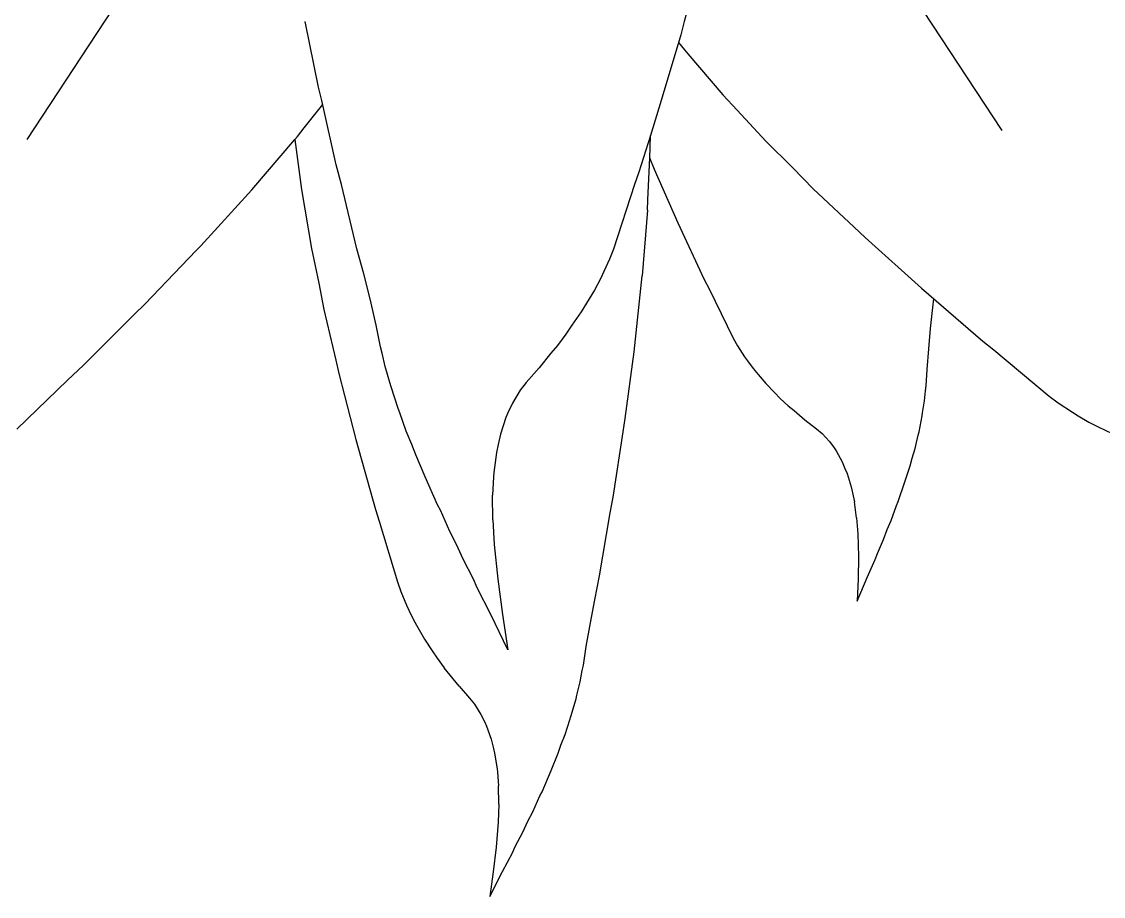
# Model space of a CAD drawing. Header units: metres. Extents: x 244.4 to 340.3, y -4.1 to 64.3.
# Drawn here: x 300.7541 to 301.0383, y 32.8333 to 33.0632 of the extents above; entities that cross this region are included whole.
import ezdxf

# ---------------------------------------------------------------- set-up
doc = ezdxf.new("R2010")
doc.units = ezdxf.units.M
doc.layers.add('Edges', color=7, linetype='Continuous')

msp = doc.modelspace()

# ---------------------------------------------------------------- linework, layer by layer
at = {"layer": 'Edges'}
for p, q in [((300.94157, 33.14168), (301.01168, 33.03455)), ((300.82052, 33.13131), (300.75544, 33.03224)), ((300.93163, 33.07586), (300.92814, 33.06321)), ((300.8321, 33.04597), (300.82857, 33.06321)), ((300.92814, 33.06321), (300.92728, 33.05976)), ((300.92728, 33.05976), (300.92215, 33.04246)), ((300.92668, 33.05774), (300.92824, 33.05576)), ((300.92824, 33.05576), (300.92913, 33.05473)), ((300.92913, 33.05473), (300.93837, 33.04393)), ((300.83295, 33.04252), (300.8321, 33.04597)), ((300.93837, 33.04393), (300.94214, 33.03995)), ((300.82834, 33.03532), (300.8332, 33.04143)), ((300.83676, 33.02559), (300.83295, 33.04252)), ((300.92215, 33.04246), (300.91929, 33.0333)), ((300.94214, 33.03995), (300.94965, 33.03179)), ((300.82656, 33.03305), (300.82834, 33.03532)), ((300.81457, 33.01903), (300.82586, 33.03223)), ((300.82586, 33.03223), (300.82656, 33.03305)), ((300.82586, 33.03223), (300.82762, 33.01906)), ((300.91929, 33.0333), (300.91626, 33.02361)), ((300.91926, 33.03014), (300.91929, 33.0333)), ((300.94965, 33.03179), (300.95675, 33.02475)), ((300.91914, 33.02737), (300.91926, 33.03014)), ((300.91863, 33.0164), (300.91914, 33.02737)), ((300.91914, 33.02737), (300.91918, 33.02725)), ((300.91918, 33.02725), (300.9203, 33.02442)), ((300.83812, 33.02041), (300.83676, 33.02559)), ((300.91626, 33.02361), (300.91512, 33.02041)), ((300.9203, 33.02442), (300.92651, 33.01031)), ((300.95675, 33.02475), (300.96209, 33.0193)), ((300.84219, 33.00353), (300.83812, 33.02041)), ((300.91512, 33.02041), (300.9096, 33.00343)), ((300.80119, 33.00431), (300.81457, 33.01903)), ((300.82762, 33.01906), (300.82853, 33.01388)), ((300.96209, 33.0193), (300.97289, 33.00917)), ((300.91851, 33.01368), (300.91863, 33.0164)), ((300.82853, 33.01388), (300.83025, 33.0036)), ((300.91851, 33.01368), (300.91717, 32.99637)), ((300.92651, 33.01031), (300.93345, 32.99547)), ((300.97289, 33.00917), (300.97571, 33.00643)), ((300.97571, 33.00643), (300.99052, 32.99316)), ((300.79992, 33.00302), (300.80119, 33.00431)), ((300.83025, 33.0036), (300.83215, 32.99443)), ((300.84402, 32.99694), (300.84219, 33.00353)), ((300.9096, 33.00343), (300.90859, 33.00076)), ((300.78646, 32.98895), (300.79992, 33.00302)), ((300.90859, 33.00076), (300.90609, 32.99542)), ((300.84566, 32.99038), (300.84402, 32.99694)), ((300.90609, 32.99542), (300.90459, 32.99264)), ((300.91524, 32.97809), (300.91717, 32.99637)), ((300.93345, 32.99547), (300.93473, 32.99297)), ((300.83215, 32.99443), (300.83352, 32.98751)), ((300.90459, 32.99264), (300.90322, 32.99038)), ((300.93473, 32.99297), (300.94109, 32.98001)), ((300.99052, 32.99316), (301.00668, 32.97922)), ((300.78364, 32.98621), (300.78646, 32.98895)), ((300.84724, 32.98341), (300.84566, 32.99038)), ((300.90322, 32.99038), (300.90114, 32.98692)), ((300.99356, 32.98803), (300.99375, 32.99038)), ((300.99375, 32.99038), (301.00668, 32.97922)), ((300.77035, 32.97291), (300.78364, 32.98621)), ((300.83352, 32.98751), (300.83663, 32.97424)), ((300.90114, 32.98692), (300.8987, 32.98341)), ((300.99294, 32.98254), (300.99356, 32.98803)), ((300.8484, 32.97771), (300.84724, 32.98341)), ((300.8987, 32.98341), (300.89711, 32.98107)), ((300.89711, 32.98107), (300.89488, 32.97812)), ((300.99243, 32.97723), (300.99294, 32.98254)), ((300.84881, 32.97607), (300.8484, 32.97771)), ((300.89488, 32.97812), (300.89318, 32.97607)), ((300.915, 32.97643), (300.91524, 32.97809)), ((300.94109, 32.98001), (300.9422, 32.97799)), ((300.9422, 32.97799), (300.94406, 32.97514)), ((301.00668, 32.97922), (301.00954, 32.97694)), ((300.84961, 32.97254), (300.84881, 32.97607)), ((300.89318, 32.97607), (300.89003, 32.97217)), ((300.91271, 32.95887), (300.915, 32.97643)), ((300.94406, 32.97514), (300.94479, 32.97404)), ((300.992, 32.97177), (300.99243, 32.97723)), ((301.00954, 32.97694), (301.02408, 32.96479)), ((300.76611, 32.96895), (300.77035, 32.97291)), ((300.83663, 32.97424), (300.83741, 32.97076)), ((300.85084, 32.96839), (300.84961, 32.97254)), ((300.89003, 32.97217), (300.88666, 32.96839)), ((300.94479, 32.97404), (300.94629, 32.97205)), ((300.94629, 32.97205), (300.94762, 32.97045)), ((300.83741, 32.97076), (300.84193, 32.95333)), ((300.94762, 32.97045), (300.94963, 32.96808)), ((300.99173, 32.96744), (300.992, 32.97177)), ((300.75282, 32.95613), (300.76611, 32.96895)), ((300.85115, 32.96719), (300.85084, 32.96839)), ((300.85301, 32.96152), (300.85115, 32.96719)), ((300.88509, 32.96633), (300.88305, 32.96295)), ((300.88666, 32.96839), (300.88509, 32.96633)), ((300.94963, 32.96808), (300.95194, 32.96571)), ((300.99135, 32.96355), (300.99159, 32.96618)), ((300.99159, 32.96618), (300.99173, 32.96744)), ((300.95194, 32.96571), (300.95344, 32.96418)), ((300.95344, 32.96418), (300.9555, 32.96226)), ((300.99085, 32.96042), (300.99135, 32.96355)), ((301.02408, 32.96479), (301.02648, 32.96297)), ((300.85346, 32.96038), (300.85301, 32.96152)), ((300.88305, 32.96295), (300.88183, 32.96038)), ((300.9555, 32.96226), (300.95705, 32.96096)), ((300.95705, 32.96096), (300.95992, 32.95852)), ((301.02648, 32.96297), (301.03021, 32.96054)), ((301.03021, 32.96054), (301.03169, 32.95959)), ((300.85516, 32.95554), (300.85346, 32.96038)), ((300.88131, 32.95915), (300.8799, 32.95478)), ((300.88183, 32.96038), (300.88131, 32.95915)), ((300.91214, 32.95535), (300.91271, 32.95887)), ((300.95992, 32.95852), (300.96296, 32.9562)), ((300.98989, 32.95535), (300.99073, 32.95955)), ((300.99073, 32.95955), (300.99085, 32.96042)), ((301.03169, 32.95959), (301.03454, 32.95797)), ((301.03454, 32.95797), (301.03698, 32.95674)), ((300.8566, 32.95209), (300.85516, 32.95554)), ((300.90961, 32.9387), (300.91214, 32.95535)), ((300.96296, 32.9562), (300.9644, 32.95495)), ((300.9644, 32.95495), (300.96635, 32.95281)), ((300.98966, 32.9545), (300.98989, 32.95535)), ((301.03698, 32.95674), (301.04066, 32.95491)), ((300.84193, 32.95333), (300.84709, 32.93501)), ((300.85762, 32.94935), (300.8566, 32.95209)), ((300.87928, 32.95209), (300.87884, 32.94997)), ((300.8799, 32.95478), (300.87928, 32.95209)), ((300.96635, 32.95281), (300.96757, 32.95115)), ((300.98884, 32.95097), (300.98966, 32.9545)), ((300.86014, 32.94354), (300.85762, 32.94935)), ((300.87884, 32.94997), (300.87815, 32.94467)), ((300.96757, 32.95115), (300.96811, 32.95037)), ((300.96811, 32.95037), (300.96966, 32.94753)), ((300.98807, 32.94843), (300.98884, 32.95097)), ((300.96966, 32.94753), (300.97042, 32.94576)), ((300.98619, 32.94227), (300.98756, 32.94647)), ((300.98756, 32.94647), (300.98807, 32.94843)), ((300.86336, 32.93623), (300.86014, 32.94354)), ((300.87808, 32.94354), (300.87783, 32.9387)), ((300.87815, 32.94467), (300.87808, 32.94354)), ((300.97042, 32.94576), (300.97098, 32.94439)), ((300.97098, 32.94439), (300.97205, 32.94091)), ((300.97205, 32.94091), (300.97222, 32.94015)), ((300.98441, 32.93707), (300.98619, 32.94227)), ((300.87789, 32.93225), (300.87783, 32.9387)), ((300.90867, 32.9336), (300.90961, 32.9387)), ((300.97222, 32.94015), (300.9729, 32.937)), ((300.84709, 32.93501), (300.84807, 32.93191)), ((300.86411, 32.93476), (300.86336, 32.93623)), ((300.97349, 32.93277), (300.9729, 32.937)), ((300.98257, 32.93212), (300.98397, 32.93602)), ((300.98397, 32.93602), (300.98441, 32.93707)), ((300.86661, 32.92918), (300.86411, 32.93476)), ((300.87789, 32.93225), (300.87829, 32.92579)), ((300.90592, 32.91752), (300.90867, 32.9336)), ((300.97349, 32.93277), (300.97381, 32.92855)), ((300.98153, 32.92972), (300.98257, 32.93212)), ((300.84807, 32.93191), (300.85286, 32.91594)), ((300.98056, 32.92705), (300.98153, 32.92972)), ((300.86837, 32.92579), (300.86661, 32.92918)), ((300.97381, 32.92855), (300.97396, 32.92266)), ((300.97895, 32.92341), (300.98056, 32.92705)), ((300.8701, 32.9219), (300.86837, 32.92579)), ((300.87829, 32.92579), (300.87922, 32.91666)), ((300.87281, 32.91666), (300.8701, 32.9219)), ((300.97396, 32.92266), (300.97387, 32.91676)), ((300.9763, 32.91713), (300.97839, 32.92186)), ((300.97839, 32.92186), (300.97895, 32.92341)), ((300.85286, 32.91594), (300.85373, 32.91344)), ((300.87381, 32.91435), (300.87281, 32.91666)), ((300.87922, 32.91666), (300.88046, 32.9074)), ((300.90466, 32.91124), (300.90592, 32.91752)), ((300.97368, 32.9109), (300.9763, 32.91713)), ((300.97387, 32.91676), (300.97368, 32.9109)), ((300.85373, 32.91344), (300.85524, 32.90986)), ((300.87733, 32.9074), (300.87381, 32.91435)), ((300.85524, 32.90986), (300.85584, 32.90848)), ((300.90353, 32.90519), (300.90466, 32.91124)), ((300.85584, 32.90848), (300.85709, 32.90596)), ((300.88181, 32.89805), (300.87733, 32.9074)), ((300.88046, 32.9074), (300.88181, 32.89805)), ((300.85709, 32.90596), (300.85822, 32.90392)), ((300.85822, 32.90392), (300.85995, 32.90091)), ((300.90246, 32.89899), (300.90353, 32.90519)), ((300.85995, 32.90091), (300.86196, 32.89785)), ((300.90169, 32.89407), (300.90246, 32.89899)), ((300.86196, 32.89785), (300.86327, 32.89588)), ((300.86327, 32.89588), (300.86509, 32.89339)), ((300.86904, 32.88849), (300.86509, 32.89339)), ((300.90085, 32.88969), (300.9014, 32.89265)), ((300.9014, 32.89265), (300.90169, 32.89407)), ((300.89998, 32.8862), (300.90085, 32.88969)), ((300.86904, 32.88849), (300.87179, 32.88541)), ((300.87179, 32.88541), (300.87307, 32.88378)), ((300.87307, 32.88378), (300.87476, 32.88108)), ((300.89843, 32.88059), (300.89976, 32.88522)), ((300.89976, 32.88522), (300.89998, 32.8862)), ((300.87476, 32.88108), (300.87577, 32.87903)), ((300.87577, 32.87903), (300.87621, 32.87806)), ((300.87621, 32.87806), (300.87742, 32.87464)), ((300.89687, 32.87579), (300.8981, 32.87965)), ((300.8981, 32.87965), (300.89843, 32.88059)), ((300.89581, 32.87303), (300.89687, 32.87579)), ((300.87742, 32.87464), (300.87796, 32.87253)), ((300.87796, 32.87253), (300.87835, 32.87091)), ((300.89507, 32.8709), (300.89581, 32.87303)), ((300.87835, 32.87091), (300.87901, 32.86684)), ((300.89321, 32.86637), (300.89507, 32.8709)), ((300.87901, 32.86684), (300.87909, 32.86597)), ((300.87909, 32.86597), (300.87939, 32.86235)), ((300.89083, 32.8608), (300.89321, 32.86637)), ((300.87948, 32.85753), (300.87939, 32.86235)), ((300.88841, 32.85553), (300.89027, 32.85968)), ((300.89027, 32.85968), (300.89083, 32.8608)), ((300.87948, 32.85753), (300.87929, 32.85279)), ((300.8871, 32.85301), (300.88841, 32.85553)), ((300.87929, 32.85279), (300.87874, 32.84622)), ((300.88581, 32.85018), (300.8871, 32.85301)), ((300.88379, 32.84636), (300.88581, 32.85018)), ((300.87874, 32.84622), (300.87795, 32.83971)), ((300.88041, 32.83978), (300.88305, 32.84472)), ((300.88305, 32.84472), (300.88379, 32.84636)), ((300.87707, 32.83328), (300.88041, 32.83978)), ((300.87795, 32.83971), (300.87707, 32.83328))]:
    msp.add_line(p, q, dxfattribs=at)

doc.saveas('drawing.dxf')
